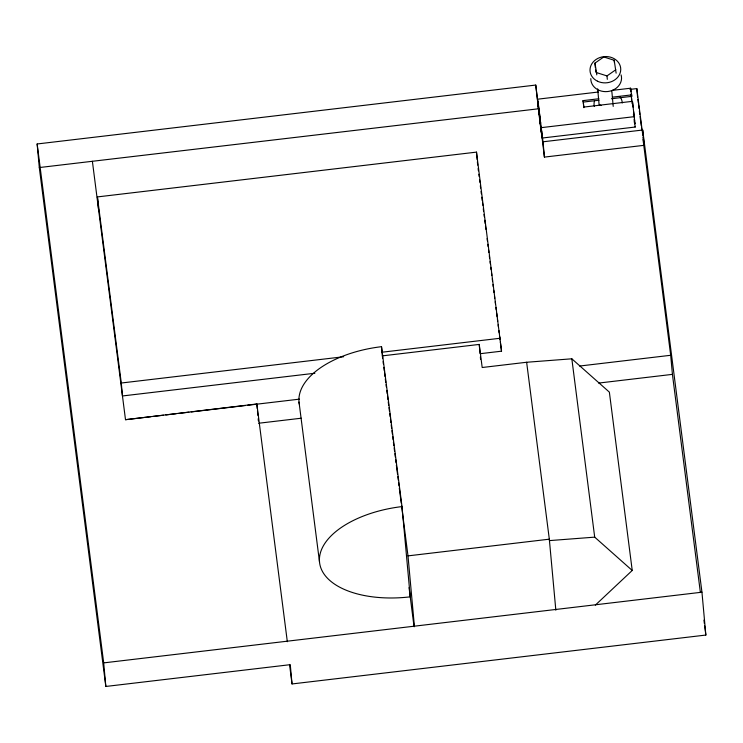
<?xml version="1.0" encoding="UTF-8"?>
<svg xmlns="http://www.w3.org/2000/svg" width="743" height="743" viewBox="0 0 743 743"><rect width="100%" height="100%" fill="white"/><g stroke="black" fill="none" stroke-linecap="round" stroke-linejoin="round"><path stroke-width="1.11" d="M595.338 605.136L632.228 570.466L609.362 392.128L571.831 358.804L526.638 362.259L482.188 367.506L479.226 344.418L382.348 355.869L382.645 358.172M595.366 67.687L594.948 63.127L603.771 56.96L614.201 60.267L616.123 73.158M594.948 63.127L596.564 72.61L606.994 75.916L615.817 69.74M642.695 130.016L644.079 145.322L544.415 157.098L543.022 141.792L642.695 130.016L701.949 592.199L705.85 635.061L292.027 683.95L290.272 664.669L105.831 686.458L39.295 167.556L37.15 143.975L535.749 85.064L538.675 110.651M598.431 92.011L537.56 99.2L540.709 123.18M612.213 90.386L630.584 88.213L631.754 96.349L611.415 98.754M629.934 89.411L636.807 88.593L642.779 135.105M598.988 100.221L583.181 102.088L583.041 100.621L598.858 98.754M612.418 97.147L631.615 94.881L631.439 93.534M39.295 167.556L92.383 161.287L125.502 419.693L150.857 416.702M538.461 108.784L92.383 161.287M634.262 116.92L632.442 101.336L583.868 107.066L583.385 103.231M634.234 116.67L541.21 127.657L543.022 141.792M540.644 127.257L542.158 138.04L635.181 127.044L634.429 119.075M98.596 209.86L97.417 196.914L476.495 152.12L501.534 351.179L480.795 353.631M314.874 373.237L122.465 395.963L121.285 383.016L343.656 356.742M381.679 352.256L500.355 338.232M287.327 641.701L256.846 403.969L125.502 419.693M153.16 416.424L163.534 415.207M165.838 414.928L176.202 413.702M178.506 413.433L188.88 412.207M191.183 411.938L245.339 405.539M247.651 405.26L299.513 399.14M579.624 366.039L670.688 355.284L643.763 145.275M258.601 423.25L301.249 418.216M598.654 383.072L672.424 374.361L670.688 355.284M414.436 626.674L407.991 555.875L549.318 539.177L555.838 610.198M105.831 686.458L103.686 662.886L701.949 592.199M632.228 570.466L594.697 537.143L549.504 540.598L526.638 362.259M601.171 105.432L599.109 104.707L597.669 88.835M631.039 91.463L630.909 91.008L630.918 91.677M635.033 126.505L635.181 127.044M634.726 123.765L634.113 119.642M538.266 104.02L537.886 101.995L538.034 104.429M634.318 121.694L634.606 123.682M541.09 130.638L541.823 135.217L541.675 132.783M583.041 100.621L583.524 104.698M538.415 104.531L540.124 118.128M643.066 137.381L644.079 145.322M637.875 99.376L638.321 102.813M638.609 105.107L639.054 108.552M639.351 110.846L639.788 114.292M640.085 116.586L641.265 125.771M641.553 128.065L641.85 130.359M643.029 139.535L643.466 142.981M672.424 374.361L700.398 592.57M703.937 620.126L704.373 623.572M704.67 625.875L705.85 635.061M571.831 358.804L594.697 537.143M544.415 157.098L535.749 85.064M478.111 168.522L478.408 170.816M478.845 174.261L479.142 176.555M479.588 180.01L479.876 182.304M480.322 185.75L480.619 188.044M481.055 191.499L481.353 193.793M481.798 197.239L482.235 200.684M482.532 202.978L482.829 205.282M483.266 208.727L483.563 211.021M483.999 214.467L484.297 216.77M484.742 220.216L485.179 223.662M485.476 225.956L485.922 229.401M487.102 238.596L487.389 240.89M487.835 244.345L488.132 246.639M488.569 250.085L488.866 252.379M489.303 255.833L489.6 258.127M490.046 261.573L490.334 263.867M490.779 267.313L491.077 269.616M491.513 273.062L491.81 275.356M492.256 278.801L492.544 281.105M492.99 284.55L493.287 286.844M493.724 290.29L494.021 292.593M494.466 296.039L494.754 298.333M495.2 301.779L495.497 304.082M495.934 307.528L496.231 309.822M496.668 313.267L497.113 316.713M497.411 319.016L497.699 321.31M498.144 324.756L498.442 327.059M498.878 330.505L499.175 332.799M499.621 336.245L500.058 339.69M500.355 341.994L501.534 351.179M299.299 404.164A87.228 45.295 -7.3 0 1 381.512 346.684L402.009 506.587L410.229 596.843A87.228 45.295 -7.3 0 1 319.509 561.949L299.011 402.047M383.082 361.618L383.379 363.921M383.825 367.376L384.261 370.822M384.558 373.125L385.004 376.571M385.301 378.874L385.738 382.329M386.035 384.623L386.332 386.927M386.769 390.381L387.214 393.827M387.512 396.13L387.948 399.585M388.245 401.879L388.691 405.334M388.988 407.638L389.425 411.083M389.722 413.387L390.168 416.842M390.456 419.136L390.902 422.591M391.199 424.894L391.645 428.339M391.933 430.643L392.378 434.098M392.675 436.392L393.112 439.847M393.409 442.15L393.855 445.596M394.143 447.899L394.589 451.354M394.886 453.648L395.332 457.103M395.62 459.406L396.065 462.852M396.363 465.155L397.542 474.359M397.839 476.662L398.276 480.108M398.573 482.411L399.019 485.857M399.307 488.16L401.229 503.113M401.526 505.416L407.991 555.875M409.049 587.639L414.046 626.637M289.529 664.428L292.027 683.95M97.417 196.914L121.285 383.016M37.15 143.975L103.686 662.886M633.417 114.292L633.668 116.27M583.645 105.692L583.896 107.67M540.774 128.734L539.632 119.01M633.11 107.206L632.442 101.336M540.198 124.09L539 114.032M633.612 111.524L634.698 121.016M632.154 103.704L631.169 95.234M540.588 122.511L541.238 127.907M539.13 114.701L538.043 105.2M631.699 99.664L631.151 94.342M541.034 126.561L541.675 132.013M541.406 130.062L542.158 138.04M636.807 88.593L637.578 97.073M631.615 94.881L631.754 96.349M614.201 60.267L614.405 62.542M611.768 90.516L613.216 106.388M606.994 75.916L607.31 79.334M596.564 72.61L596.768 74.885M595.57 69.963L595.784 72.238M476.495 152.12L477.182 159.68M477.377 161.835L477.675 165.076M479.226 344.418L480.052 353.557M480.368 356.984L480.572 359.268M381.512 346.684L382.348 355.869M256.846 403.969L257.273 408.659M257.477 410.907L257.886 415.393M258.192 418.764L258.397 421.002M634.698 121.796L634.838 123.552M630.751 91.027L630.575 88.185M621.092 74.913A15.389 13.151 -5.2 0 1 607.923 91.51A15.389 13.151 -5.2 0 1 590.806 78.628M594.326 106.37A14.117 12.064 -5.2 0 1 594.437 101.141M620.182 97.045A14.117 12.064 -5.2 0 1 622.244 102.989M319.509 561.949A87.228 45.295 -7.3 0 1 402.009 506.587M597.465 81.191A15.389 13.151 -5.2 0 0 620.749 69.554A15.389 13.151 -5.2 0 0 597.911 58.381A15.389 13.151 -5.2 0 0 597.465 81.191"/></g></svg>
